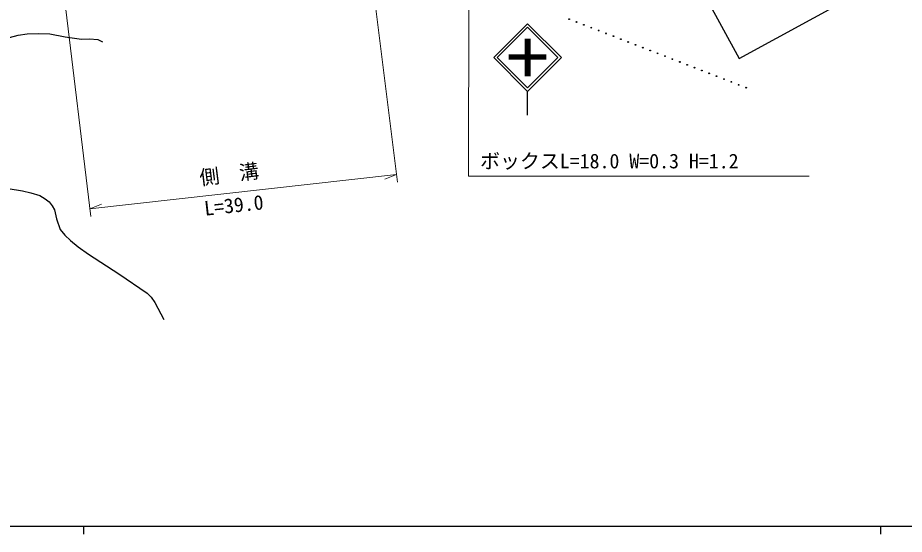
# Model space of a CAD drawing. Units: millimetres, scale not verified. Extents: x 40000 to 680000, y 20000 to 380000.
# Drawn here: x 159726 to 270994, y 204000 to 268791 of the extents above; entities that cross this region are included whole.
import ezdxf
from ezdxf.enums import TextEntityAlignment as Align

# ---------------------------------------------------------------- set-up
doc = ezdxf.new("R2010")
doc.units = ezdxf.units.MM
doc.header["$LTSCALE"] = 1000
for name, color, linetype, lineweight in [('M-BGD', 7, 'Continuous', 25), ('M-STR-HTXT', 7, 'Continuous', 13), ('M-STR-STRC', 7, 'Continuous', 25), ('M-TTL-BAND', 7, 'Continuous', 25)]:
    doc.layers.add(name, color=color, linetype=linetype, lineweight=lineweight)
doc.styles.add('ＭＳ ゴシック', font='')
doc.styles.get('ＭＳ ゴシック').set_extended_font_data('MS Gothic')

msp = doc.modelspace()

# ---------------------------------------------------------------- linework, layer by layer
at = {"layer": 'M-BGD'}
for p, q in [((239160, 284065), (250270, 263669)), ((250270, 263669), (270943, 274952))]:
    msp.add_line(p, q, dxfattribs=at)
for points in [[(158689, 266300), (159768, 266586), (160920, 266770), (162319, 266821), (163762, 266767), (165692, 266394), (167750, 266116), (168751, 266136), (169796, 266050), (170364, 265760)], [(158543, 247370), (160330, 247069), (161367, 246846), (162495, 246492), (163189, 246092), (163660, 245686), (164045, 245214), (164323, 244681), (164587, 243575), (165065, 242225), (165629, 241530), (166340, 240828), (167292, 240062), (168609, 239153), (172428, 236679), (175969, 234252), (176468, 233722), (176923, 233064), (178056, 230953)]]:
    msp.add_lwpolyline(points, dxfattribs=at)
for centre in [(228936, 268619), (229862, 268261), (230787, 267903), (231712, 267544), (232637, 267186), (233562, 266828), (234487, 266470), (235412, 266112), (236337, 265754), (237262, 265396), (238187, 265038), (239112, 264680), (240037, 264321), (240963, 263963), (241888, 263605), (242813, 263247), (243738, 262889), (244663, 262531), (245588, 262173), (246513, 261815), (247438, 261457), (248363, 261098), (249288, 260740), (250213, 260382), (251139, 260024)]:
    msp.add_circle(centre, 50, dxfattribs=at)
at = {"layer": 'M-STR-HTXT'}
for p, q in [((216348, 281544), (216284, 248923)), ((165037, 275979), (168899, 243870)), ((204259, 273082), (207375, 248154)), ((168786, 244805), (207255, 249113)), ((207255, 249113), (205811, 248528)), ((216284, 248923), (259065, 248923)), ((168786, 244805), (170230, 245389))]:
    msp.add_line(p, q, dxfattribs=at)
at = {"layer": 'M-STR-STRC'}
for p, q in [((219472, 263802), (223715, 268045)), ((223715, 267620), (219896, 263802)), ((223715, 268045), (227957, 263802)), ((227533, 263802), (223715, 267620)), ((224065, 266052), (223365, 266052)), ((224065, 265922), (223365, 265922)), ((224065, 265792), (223365, 265792)), ((224065, 265662), (223365, 265662)), ((224065, 265532), (223365, 265532)), ((224065, 265402), (223365, 265402)), ((224065, 265272), (223365, 265272)), ((224065, 265142), (223365, 265142)), ((224065, 265012), (223365, 265012)), ((224065, 264882), (223365, 264882)), ((223715, 259559), (219472, 263802)), ((219896, 263802), (223715, 259984)), ((226065, 264102), (221365, 264102)), ((226065, 263972), (221365, 263972)), ((226065, 263842), (221365, 263842)), ((226065, 263712), (221365, 263712)), ((224065, 264752), (223365, 264752)), ((224065, 264622), (223365, 264622)), ((224065, 264492), (223365, 264492)), ((224065, 264362), (223365, 264362)), ((224065, 264232), (223365, 264232)), ((227957, 263802), (223715, 259559)), ((223715, 259984), (227533, 263802)), ((226065, 263582), (221365, 263582)), ((224065, 263452), (223365, 263452)), ((224065, 263322), (223365, 263322)), ((224065, 263192), (223365, 263192)), ((224065, 263062), (223365, 263062)), ((224065, 262932), (223365, 262932)), ((224065, 262802), (223365, 262802)), ((224065, 262672), (223365, 262672)), ((224065, 262542), (223365, 262542)), ((224065, 262412), (223365, 262412)), ((224065, 262282), (223365, 262282)), ((224065, 262152), (223365, 262152)), ((224065, 262022), (223365, 262022)), ((224065, 261892), (223365, 261892)), ((224065, 261762), (223365, 261762)), ((224065, 261632), (223365, 261632)), ((224065, 261502), (223365, 261502)), ((223715, 256559), (223715, 259559))]:
    msp.add_line(p, q, dxfattribs=at)
at = {"layer": 'M-TTL-BAND'}
for p, q in [((40000, 205000), (579000, 205000)), ((168000, 205000), (168000, 204000)), ((268000, 205000), (268000, 204000))]:
    msp.add_line(p, q, dxfattribs=at)

# ---------------------------------------------------------------- texts
at = {"layer": 'M-STR-HTXT', "style": 'ＭＳ ゴシック'}
msp.add_text('ボックスL=18.0 W=0.3 H=1.2', height=1833, dxfattribs=at).set_placement((217757, 249349), align=Align.BOTTOM_LEFT)
for s, rotation, p in [('側\u3000溝', 7.2, (182731, 247243)), ('L=39.0', 6.3, (183290, 243406))]:
    msp.add_text(s, height=1833, rotation=rotation, dxfattribs=at).set_placement(p, align=Align.BOTTOM_LEFT)

doc.saveas('drawing.dxf')
